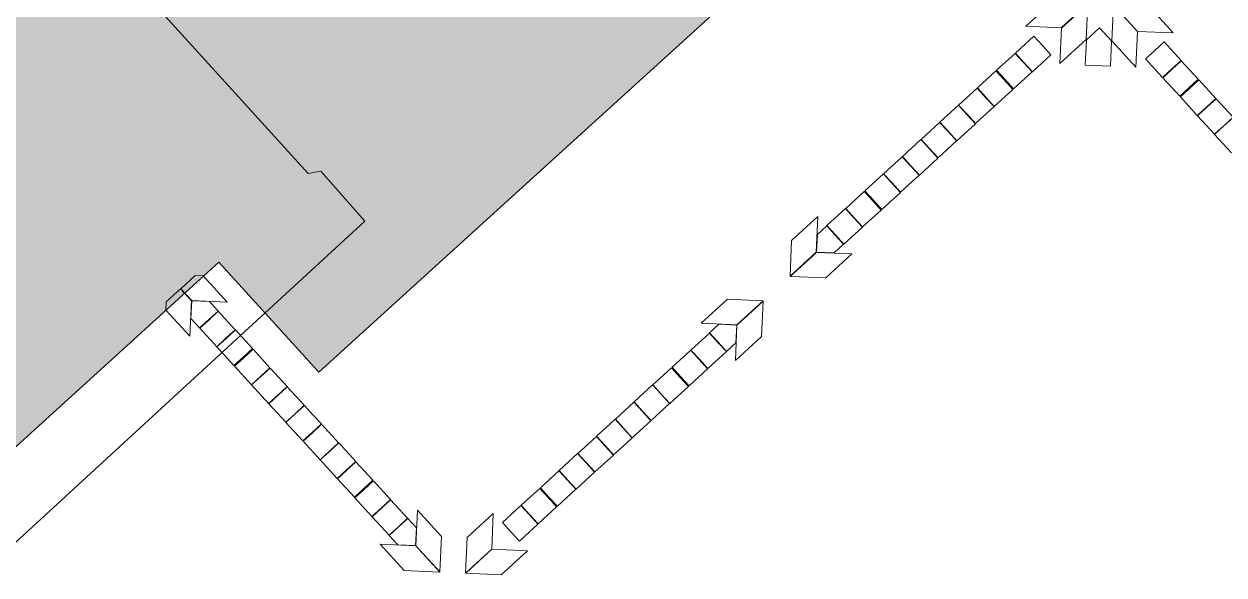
# Model space of a CAD drawing. Header units: inches. Extents: x 733725 to 1472938, y 4017711 to 8040520.
# Drawn here: x 734922.82 to 734941.92, y 4018856.26 to 4018865.03 of the extents above; entities that cross this region are included whole.
import ezdxf

# ---------------------------------------------------------------- set-up
doc = ezdxf.new("R2010")
doc.units = ezdxf.units.IN
doc.header["$MEASUREMENT"] = 0
for name, color, linetype, lineweight in [('H-HARAM3', 123, 'Continuous', 5), ('H-MAFSALL', 31, 'Continuous', 13), ('VAZE-MOJOOD-IN', 252, 'Continuous', 0)]:
    doc.layers.add(name, color=color, linetype=linetype, lineweight=lineweight)

msp = doc.modelspace()

# ---------------------------------------------------------------- hatches: boundary and pattern name
at = {"layer": 'H-HARAM3'}
h = msp.add_hatch(color=256, dxfattribs=at)
h.paths.add_polyline_path([(734968.945, 4018904.57), (734970.969, 4018906.602), (734971.867, 4018905.737), (734973.578, 4018907.283), (734973.489, 4018907.38), (734973.506, 4018907.734), (734972.712, 4018908.607), (734972.812, 4018910.704), (734974.365, 4018912.117), (734976.463, 4018912.017), (734977.257, 4018911.143), (734977.61, 4018911.127), (734977.698, 4018911.029), (734979.304, 4018912.489), (734977.921, 4018914.01), (734980.191, 4018916.143), (735001.122, 4018893.12), (735002.874, 4018894.713), (735010.473, 4018886.354), (735008.722, 4018884.761), (735028.454, 4018863.056), (735048.071, 4018880.89), (735063.581, 4018863.83), (735004.903, 4018810.484), (735014.588, 4018799.831), (735011.331, 4018796.869), (734988.511, 4018776.123), (734978.826, 4018786.776), (734935.481, 4018747.37), (734870.425, 4018818.928), (734879.573, 4018827.244), (734878.38, 4018828.556), (734957.805, 4018900.702), (734963.758, 4018902.485), (734968.84, 4018904.697)])
h.paths.add_polyline_path([(734888.935, 4018827.611), (734888.538, 4018819.278), (734909.051, 4018796.714), (734910.063, 4018797.634), (734916.789, 4018790.236), (734915.777, 4018789.316), (734936.29, 4018766.753), (734944.623, 4018766.356), (734981.613, 4018799.985), (734980.02, 4018801.737), (734989.638, 4018810.48), (734991.23, 4018808.728), (735028.22, 4018842.357), (735028.617, 4018850.69), (735008.103, 4018873.253), (735007.091, 4018872.333), (735000.365, 4018879.731), (735001.377, 4018880.651), (734980.864, 4018903.215), (734972.531, 4018903.612), (734935.541, 4018869.983), (734937.134, 4018868.231), (734927.517, 4018859.488), (734925.924, 4018861.239)], flags=16)
h = msp.add_hatch(color=256, dxfattribs=at)
h.paths.add_polyline_path([(734968.945, 4018904.57), (734970.969, 4018906.602), (734971.867, 4018905.737), (734973.578, 4018907.283), (734973.489, 4018907.38), (734973.506, 4018907.734), (734972.712, 4018908.607), (734972.812, 4018910.704), (734974.365, 4018912.117), (734976.463, 4018912.017), (734977.257, 4018911.143), (734977.61, 4018911.127), (734977.698, 4018911.029), (734979.304, 4018912.489), (734977.921, 4018914.01), (734980.191, 4018916.143), (735001.122, 4018893.12), (735002.874, 4018894.713), (735010.473, 4018886.354), (735008.722, 4018884.761), (735028.454, 4018863.056), (735048.071, 4018880.89), (735063.581, 4018863.83), (735004.903, 4018810.484), (735014.588, 4018799.831), (735011.331, 4018796.869), (734988.511, 4018776.123), (734978.826, 4018786.776), (734935.481, 4018747.37), (734870.425, 4018818.928), (734879.573, 4018827.244), (734878.38, 4018828.556), (734957.805, 4018900.702), (734963.758, 4018902.485), (734968.84, 4018904.697)])
h.paths.add_polyline_path([(734888.935, 4018827.611), (734888.538, 4018819.278), (734909.051, 4018796.714), (734910.063, 4018797.634), (734916.789, 4018790.236), (734915.777, 4018789.316), (734936.29, 4018766.753), (734944.623, 4018766.356), (734981.613, 4018799.985), (734980.02, 4018801.737), (734989.638, 4018810.48), (734991.23, 4018808.728), (735028.22, 4018842.357), (735028.617, 4018850.69), (735008.103, 4018873.253), (735007.091, 4018872.333), (735000.365, 4018879.731), (735001.377, 4018880.651), (734980.864, 4018903.215), (734972.531, 4018903.612), (734935.541, 4018869.983), (734937.134, 4018868.231), (734927.517, 4018859.488), (734925.924, 4018861.239)], flags=16)
at = {"layer": 'H-MAFSALL'}
h = msp.add_hatch(dxfattribs=at)
h.set_pattern_fill('ANGLE', color=256, scale=0.3, angle=45, style=0)
h.set_pattern_definition([(44.999999983, (-0.0012, 0.0002), (-1.4817422595, 1.4817422604), [1.524, -0.5715]), (134.999999983, (-0.0012, 0.0002), (-1.4817422604, -1.4817422595), [1.524, -0.5715])])
edge = h.paths.add_edge_path(flags=16)
edge.add_arc((734483.445, 4019138.19), 8, -50, 310)
edge = h.paths.add_edge_path(flags=16)
edge.add_arc((735041.69, 4018744.78), 5, 130, 310)
edge.add_arc((735041.69, 4018744.78), 5, -50, 130)
edge = h.paths.add_edge_path(flags=16)
edge.add_arc((734929.449, 4018650.032), 10, 307.1029, 310)
edge.add_line((734935.877, 4018642.372), (734935.481, 4018642.057))
edge = h.paths.add_edge_path(flags=16)
edge.add_arc((734448.304, 4018988.959), 5, -50, 310)
edge = h.paths.add_edge_path(flags=16)
edge.add_arc((734929.449, 4018650.032), 10, -50, 310)
edge = h.paths.add_edge_path()
edge.add_line((734470.495, 4018819.804), (734535.003, 4018852.189))
edge.add_line((734535.003, 4018852.189), (734535.003, 4018852.189))
edge.add_line((734535.003, 4018852.189), (734572.914, 4018810.916))
edge.add_arc((734615.714, 4018815.067), 43, 185.5397, 259.5981)
edge.add_line((734607.95, 4018772.774), (734656.259, 4018720.181))
edge.add_line((734656.259, 4018720.181), (734681.017, 4018702.881))
edge.add_line((734681.017, 4018702.881), (734689.467, 4018687.669))
edge.add_line((734689.467, 4018687.669), (734694.857, 4018680.12))
edge.add_line((734694.857, 4018680.12), (734719.321, 4018651.346))
edge.add_line((734719.321, 4018651.346), (734735.321, 4018631.946))
edge.add_line((734735.321, 4018631.946), (734738.811, 4018624.304))
edge.add_line((734738.811, 4018624.304), (734748.26, 4018603.512))
edge.add_line((734748.26, 4018603.512), (734747.516, 4018601.656))
edge.add_arc((734785.506, 4018511.871), 97.491, 107.72929, 112.93457, ccw=False)
edge.add_arc((734656.551, 4018541.881), 117.492, 25.08126, 32.34036, ccw=False)
edge.add_line((734762.964, 4018591.686), (734809.18, 4018581.942))
edge.add_line((734809.18, 4018581.942), (734866.219, 4018571.729))
edge.add_line((734866.219, 4018571.729), (734867.898, 4018578.513))
edge.add_line((734867.898, 4018578.513), (734907.725, 4018615.005))
edge.add_line((734907.725, 4018615.005), (734912.431, 4018609.829))
edge.add_line((734912.431, 4018609.829), (734975.64, 4018667.103))
edge.add_line((734975.64, 4018667.103), (734970.981, 4018672.229))
edge.add_line((734970.981, 4018672.229), (735032.04, 4018727.74))
edge.add_line((735032.04, 4018727.74), (735037.306, 4018722.006))
edge.add_line((735037.306, 4018722.006), (735052.413, 4018735.663))
edge.add_line((735052.413, 4018735.663), (735059.338, 4018741.922))
edge.add_line((735059.338, 4018741.922), (735066.401, 4018748.341))
edge.add_line((735066.401, 4018748.341), (735061.106, 4018754.165))
edge.add_line((735061.106, 4018754.165), (735117.118, 4018805.091))
edge.add_line((735117.118, 4018805.091), (735104.817, 4018818.622))
edge.add_line((735104.817, 4018818.622), (734958.677, 4018685.762))
edge.add_line((734958.677, 4018685.762), (734951.519, 4018693.635))
edge.add_line((734951.519, 4018693.635), (734933.872, 4018677.591))
edge.add_line((734933.872, 4018677.591), (734905.385, 4018651.693))
edge.add_line((734905.385, 4018651.693), (734888.108, 4018635.985))
edge.add_line((734888.108, 4018635.985), (734892.767, 4018630.86))
edge.add_line((734892.767, 4018630.86), (734854.667, 4018596.221))
edge.add_line((734854.667, 4018596.221), (734784.293, 4018608.823))
edge.add_arc((734788.7, 4018633.431), 25, 217.1653, 259.8479, ccw=False)
edge.add_line((734768.777, 4018618.328), (734704.047, 4018703.715))
edge.add_line((734704.047, 4018703.715), (734708.534, 4018710.947))
edge.add_line((734708.534, 4018710.947), (734700.207, 4018716.114))
edge.add_line((734700.207, 4018716.114), (734704.039, 4018722.289))
edge.add_line((734704.039, 4018722.289), (734698.091, 4018725.98))
edge.add_line((734698.091, 4018725.98), (734702.273, 4018732.721))
edge.add_line((734702.273, 4018732.721), (734702.336, 4018732.679))
edge.add_arc((734708.117, 4018741.415), 10.475, 236.5024, 314.0512)
edge.add_line((734715.401, 4018733.886), (734717.159, 4018735.485))
edge.add_line((734717.159, 4018735.485), (734722.231, 4018740.095))
edge.add_line((734722.231, 4018740.095), (734720.065, 4018742.478))
edge.add_line((734720.065, 4018742.478), (734726.132, 4018747.994))
edge.add_line((734726.132, 4018747.994), (734719.41, 4018755.387))
edge.add_line((734719.41, 4018755.387), (734713.218, 4018749.758))
edge.add_line((734713.218, 4018749.758), (734710.291, 4018752.978))
edge.add_line((734710.291, 4018752.978), (734716.483, 4018758.607))
edge.add_line((734716.483, 4018758.607), (734709.759, 4018766.003))
edge.add_line((734709.759, 4018766.003), (734703.567, 4018760.373))
edge.add_line((734703.567, 4018760.373), (734700.64, 4018763.593))
edge.add_line((734700.64, 4018763.593), (734706.832, 4018769.222))
edge.add_line((734706.832, 4018769.222), (734700.111, 4018776.616))
edge.add_line((734700.111, 4018776.616), (734694.4, 4018771.424))
edge.add_line((734694.4, 4018771.424), (734692.234, 4018773.807))
edge.add_line((734692.234, 4018773.807), (734686.631, 4018768.713))
edge.add_line((734686.631, 4018768.713), (734683.931, 4018766.258))
edge.add_arc((734691.488, 4018755.604), 13.062, 125.3471, 234.1486)
edge.add_line((734683.838, 4018745.017), (734679.674, 4018738.306))
edge.add_line((734679.674, 4018738.306), (734673.726, 4018741.996))
edge.add_line((734673.726, 4018741.996), (734673.41, 4018741.491))
edge.add_line((734673.41, 4018741.491), (734673.274, 4018741.576))
edge.add_line((734673.274, 4018741.576), (734669.424, 4018735.372))
edge.add_line((734669.424, 4018735.372), (734662.891, 4018739.425))
edge.add_line((734662.891, 4018739.425), (734661.12, 4018740.524))
edge.add_line((734661.12, 4018740.524), (734662.269, 4018742.424))
edge.add_line((734662.269, 4018742.424), (734639.091, 4018767.919))
edge.add_line((734639.091, 4018767.919), (734644.863, 4018773.166))
edge.add_line((734644.863, 4018773.166), (734641.27, 4018777.117))
edge.add_line((734641.27, 4018777.117), (734635.499, 4018771.87))
edge.add_line((734635.499, 4018771.87), (734624.539, 4018783.924))
edge.add_line((734624.539, 4018783.924), (734623.801, 4018783.25))
edge.add_line((734623.801, 4018783.25), (734611.491, 4018796.79))
edge.add_line((734611.491, 4018796.79), (734615.969, 4018800.904))
edge.add_line((734615.969, 4018800.904), (734613.206, 4018803.943))
edge.add_line((734613.206, 4018803.943), (734611.359, 4018802.264))
edge.add_line((734611.359, 4018802.264), (734611.02, 4018802.637))
edge.add_line((734611.02, 4018802.637), (734608.08, 4018802.777))
edge.add_line((734608.08, 4018802.777), (734607.708, 4018802.438))
edge.add_line((734607.708, 4018802.438), (734600.959, 4018809.861))
edge.add_line((734600.959, 4018809.861), (734601.332, 4018810.2))
edge.add_line((734601.332, 4018810.2), (734601.471, 4018813.14))
edge.add_line((734601.471, 4018813.14), (734601.133, 4018813.512))
edge.add_line((734601.133, 4018813.512), (734602.98, 4018815.191))
edge.add_line((734602.98, 4018815.191), (734600.195, 4018818.254))
edge.add_line((734600.195, 4018818.254), (734595.696, 4018814.164))
edge.add_line((734595.696, 4018814.164), (734583.386, 4018827.704))
edge.add_line((734583.386, 4018827.704), (734584.128, 4018828.375))
edge.add_line((734584.128, 4018828.375), (734573.169, 4018840.43))
edge.add_line((734573.169, 4018840.43), (734578.94, 4018845.677))
edge.add_line((734578.94, 4018845.677), (734575.348, 4018849.628))
edge.add_line((734575.348, 4018849.628), (734569.576, 4018844.381))
edge.add_line((734569.576, 4018844.381), (734546.398, 4018869.875))
edge.add_line((734546.398, 4018869.875), (734544.397, 4018868.912))
edge.add_line((734544.397, 4018868.912), (734540.057, 4018877.668))
edge.add_line((734540.057, 4018877.668), (734546.599, 4018880.911))
edge.add_line((734546.599, 4018880.911), (734546.526, 4018881.057))
edge.add_line((734546.526, 4018881.057), (734547.06, 4018881.322))
edge.add_line((734547.06, 4018881.322), (734543.952, 4018887.593))
edge.add_line((734543.952, 4018887.593), (734551.028, 4018891.101))
edge.add_arc((734562.294, 4018897.711), 13.062, 210.4016, 319.2031)
edge.add_line((734572.182, 4018889.177), (734580.485, 4018896.725))
edge.add_line((734580.485, 4018896.725), (734578.319, 4018899.107))
edge.add_line((734578.319, 4018899.107), (734584.029, 4018904.299))
edge.add_line((734584.029, 4018904.299), (734577.183, 4018911.579))
edge.add_line((734577.183, 4018911.579), (734571.116, 4018906.063))
edge.add_line((734571.116, 4018906.063), (734568.189, 4018909.283))
edge.add_line((734568.189, 4018909.283), (734574.256, 4018914.799))
edge.add_line((734574.256, 4018914.799), (734567.532, 4018922.195))
edge.add_line((734567.532, 4018922.195), (734561.465, 4018916.679))
edge.add_line((734561.465, 4018916.679), (734558.538, 4018919.898))
edge.add_line((734558.538, 4018919.898), (734564.605, 4018925.414))
edge.add_line((734564.605, 4018925.414), (734558.008, 4018932.921))
edge.add_line((734558.008, 4018932.921), (734551.941, 4018927.405))
edge.add_line((734551.941, 4018927.405), (734549.774, 4018929.787))
edge.add_line((734549.774, 4018929.787), (734542.945, 4018923.578))
edge.add_arc((734549.637, 4018915.633), 10.388, 130.1084, 208.8482)
edge.add_line((734540.538, 4018910.621), (734533.43, 4018907.097))
edge.add_line((734533.43, 4018907.097), (734530.321, 4018913.369))
edge.add_line((734530.321, 4018913.369), (734523.81, 4018910.141))
edge.add_line((734523.81, 4018910.141), (734519.422, 4018918.991))
edge.add_line((734519.422, 4018918.991), (734518.414, 4018918.49))
edge.add_line((734518.414, 4018918.49), (734483.652, 4018963.612))
edge.add_line((734483.652, 4018963.612), (734466.216, 4018986.25))
edge.add_arc((734446.342, 4018986.524), 19.876, -0.7881, 95.2465)
edge.add_line((734444.525, 4019006.316), (734441.745, 4019010.015))
edge.add_arc((734457.733, 4019022.03), 20, 159.6381, 216.9245, ccw=False)
edge.add_line((734438.983, 4019028.989), (734449.624, 4019057.661))
edge.add_arc((734468.375, 4019050.702), 20, 132.2751, 159.6381, ccw=False)
edge.add_line((734454.921, 4019065.5), (734492.174, 4019099.369))
edge.add_line((734492.174, 4019099.369), (734492.352, 4019103.094))
edge.add_line((734492.352, 4019103.094), (734518.495, 4019128.91))
edge.add_line((734518.495, 4019128.91), (734515.932, 4019129.032))
edge.add_line((734515.932, 4019129.032), (734509.618, 4019135.985))
edge.add_line((734509.618, 4019135.985), (734510.13, 4019146.749))
edge.add_line((734510.13, 4019146.749), (734519.735, 4019155.04))
edge.add_line((734519.735, 4019155.04), (734521.152, 4019171.133))
edge.add_line((734521.152, 4019171.133), (734507.472, 4019199.486))
edge.add_line((734507.472, 4019199.486), (734476.686, 4019171.099))
edge.add_line((734476.686, 4019171.099), (734472.574, 4019167.308))
edge.add_line((734472.574, 4019167.308), (734466.913, 4019162.087))
edge.add_line((734466.913, 4019162.087), (734466.392, 4019149.251))
edge.add_line((734466.392, 4019149.251), (734473.058, 4019142.023))
edge.add_line((734473.058, 4019142.023), (734470.728, 4019136.003))
edge.add_line((734470.728, 4019136.003), (734468.209, 4019122.907))
edge.add_line((734468.209, 4019122.907), (734466.607, 4019104.847))
edge.add_line((734466.607, 4019104.847), (734464.67, 4019103.328))
edge.add_line((734464.67, 4019103.328), (734460.43, 4019099.47))
edge.add_line((734460.43, 4019099.47), (734439.912, 4019080.557))
edge.add_arc((734466.972, 4019051.099), 40, 132.5703, 159.9333)
edge.add_line((734429.4, 4019064.824), (734425.787, 4019054.932))
edge.add_arc((734492.611, 4019019.499), 75.638, 152.06563, 155.27115)
edge.add_line((734423.91, 4019051.14), (734418.436, 4019034.299))
edge.add_line((734418.436, 4019034.299), (734418.393, 4019032.833))
edge.add_arc((734464.107, 4019027.499), 46.024, 173.3446, 190.8662)
edge.add_arc((734458.101, 4019026.815), 40, 191.5252, 222.5703)
edge.add_line((734428.643, 4018999.755), (734431.55, 4018996.591))
edge.add_arc((734450.637, 4018990.594), 20.007, 162.5586, 282.582)
edge.add_line((734454.995, 4018971.068), (734472.935, 4018951.538))
edge.add_line((734472.935, 4018951.538), (734489.366, 4018933.651))
edge.add_line((734489.366, 4018933.651), (734498.083, 4018916.295))
edge.add_line((734498.083, 4018916.295), (734467.009, 4018900.695))
edge.add_line((734467.009, 4018900.695), (734457.734, 4018896.038))
edge.add_line((734457.734, 4018896.038), (734446.846, 4018890.572))
edge.add_line((734446.846, 4018890.572), (734436.474, 4018885.365))
edge.add_line((734436.474, 4018885.365), (734448.8, 4018875.981))
edge.add_line((734448.8, 4018875.981), (734461.775, 4018837.145))
edge.add_line((734461.775, 4018837.145), (734470.495, 4018819.804))

# ---------------------------------------------------------------- linework, layer by layer
at = {"layer": 'H-HARAM3'}
for p, q in [((734938.769, 4018864.993), (734939.186, 4018865.374)), ((734938.769, 4018864.993), (734939.186, 4018865.374)), ((734939.752, 4018865.349), (734939.334, 4018864.967)), ((734939.752, 4018865.349), (734939.334, 4018864.967)), ((734939.755, 4018865.346), (734939.337, 4018864.964)), ((734939.755, 4018865.346), (734939.337, 4018864.964)), ((734939.729, 4018864.781), (734939.755, 4018865.346)), ((734939.729, 4018864.781), (734939.755, 4018865.346)), ((734940.138, 4018864.763), (734940.163, 4018865.328)), ((734940.138, 4018864.763), (734940.163, 4018865.328)), ((734940.163, 4018865.328), (734940.545, 4018864.91)), ((734940.163, 4018865.328), (734940.545, 4018864.91)), ((734940.166, 4018865.331), (734940.548, 4018864.913)), ((734940.166, 4018865.331), (734940.548, 4018864.913)), ((734941.113, 4018864.888), (734940.731, 4018865.306)), ((734941.113, 4018864.888), (734940.731, 4018865.306)), ((734939.334, 4018864.967), (734938.769, 4018864.993)), ((734939.334, 4018864.967), (734938.769, 4018864.993)), ((734939.337, 4018864.964), (734939.312, 4018864.399)), ((734939.337, 4018864.964), (734939.312, 4018864.399)), ((734939.734, 4018864.779), (734939.942, 4018864.97)), ((734939.734, 4018864.779), (734939.942, 4018864.97)), ((734939.942, 4018864.97), (734940.133, 4018864.761)), ((734939.942, 4018864.97), (734940.133, 4018864.761)), ((734938.898, 4018864.836), (734938.603, 4018864.566)), ((734938.898, 4018864.836), (734938.603, 4018864.566)), ((734939.033, 4018864.689), (734938.898, 4018864.836)), ((734939.033, 4018864.689), (734938.898, 4018864.836)), ((734939.312, 4018864.399), (734939.729, 4018864.781)), ((734939.312, 4018864.399), (734939.729, 4018864.781)), ((734939.716, 4018864.376), (734939.734, 4018864.779)), ((734939.716, 4018864.376), (734939.734, 4018864.779)), ((734940.133, 4018864.761), (734940.115, 4018864.358)), ((734940.133, 4018864.761), (734940.115, 4018864.358)), ((734940.52, 4018864.345), (734940.138, 4018864.763)), ((734940.52, 4018864.345), (734940.138, 4018864.763)), ((734940.545, 4018864.91), (734940.52, 4018864.345)), ((734940.545, 4018864.91), (734940.52, 4018864.345)), ((734940.548, 4018864.913), (734941.113, 4018864.888)), ((734940.548, 4018864.913), (734941.113, 4018864.888)), ((734940.971, 4018864.744), (734940.823, 4018864.609)), ((734940.971, 4018864.744), (734940.823, 4018864.609)), ((734941.241, 4018864.449), (734940.971, 4018864.744)), ((734941.241, 4018864.449), (734940.971, 4018864.744)), ((734938.599, 4018864.563), (734938.304, 4018864.293)), ((734938.599, 4018864.563), (734938.304, 4018864.293)), ((734938.734, 4018864.416), (734938.599, 4018864.563)), ((734938.734, 4018864.416), (734938.599, 4018864.563)), ((734938.603, 4018864.566), (734938.738, 4018864.419)), ((734938.603, 4018864.566), (734938.738, 4018864.419)), ((734939.168, 4018864.541), (734939.033, 4018864.689)), ((734939.168, 4018864.541), (734939.033, 4018864.689)), ((734940.823, 4018864.609), (734940.676, 4018864.474)), ((734940.823, 4018864.609), (734940.676, 4018864.474)), ((734938.869, 4018864.268), (734938.734, 4018864.416)), ((734938.869, 4018864.268), (734938.734, 4018864.416)), ((734938.738, 4018864.419), (734938.873, 4018864.271)), ((734938.738, 4018864.419), (734938.873, 4018864.271)), ((734938.873, 4018864.271), (734939.168, 4018864.541)), ((734938.873, 4018864.271), (734939.168, 4018864.541)), ((734940.115, 4018864.358), (734939.716, 4018864.376)), ((734940.115, 4018864.358), (734939.716, 4018864.376)), ((734940.676, 4018864.474), (734940.946, 4018864.179)), ((734940.676, 4018864.474), (734940.946, 4018864.179)), ((734941.093, 4018864.314), (734941.241, 4018864.449)), ((734941.093, 4018864.314), (734941.241, 4018864.449)), ((734941.244, 4018864.446), (734941.096, 4018864.311)), ((734941.244, 4018864.446), (734941.096, 4018864.311)), ((734941.514, 4018864.151), (734941.244, 4018864.446)), ((734941.514, 4018864.151), (734941.244, 4018864.446)), ((734938.293, 4018864.283), (734937.998, 4018864.013)), ((734938.293, 4018864.283), (734937.998, 4018864.013)), ((734938.428, 4018864.136), (734938.293, 4018864.283)), ((734938.428, 4018864.136), (734938.293, 4018864.283)), ((734938.304, 4018864.293), (734938.439, 4018864.146)), ((734938.304, 4018864.293), (734938.439, 4018864.146)), ((734938.574, 4018863.998), (734938.869, 4018864.268)), ((734938.574, 4018863.998), (734938.869, 4018864.268)), ((734940.946, 4018864.179), (734941.093, 4018864.314)), ((734940.946, 4018864.179), (734941.093, 4018864.314)), ((734941.096, 4018864.311), (734940.949, 4018864.176)), ((734941.096, 4018864.311), (734940.949, 4018864.176)), ((734940.949, 4018864.176), (734941.219, 4018863.881)), ((734940.949, 4018864.176), (734941.219, 4018863.881)), ((734937.995, 4018864.01), (734937.7, 4018863.74)), ((734937.995, 4018864.01), (734937.7, 4018863.74)), ((734938.13, 4018863.863), (734937.995, 4018864.01)), ((734938.13, 4018863.863), (734937.995, 4018864.01)), ((734937.998, 4018864.013), (734938.133, 4018863.866)), ((734937.998, 4018864.013), (734938.133, 4018863.866)), ((734938.268, 4018863.718), (734938.563, 4018863.988)), ((734938.268, 4018863.718), (734938.563, 4018863.988)), ((734938.563, 4018863.988), (734938.428, 4018864.136)), ((734938.563, 4018863.988), (734938.428, 4018864.136)), ((734938.439, 4018864.146), (734938.574, 4018863.998)), ((734938.439, 4018864.146), (734938.574, 4018863.998)), ((734941.219, 4018863.881), (734941.366, 4018864.016)), ((734941.219, 4018863.881), (734941.366, 4018864.016)), ((734941.376, 4018864.004), (734941.229, 4018863.869)), ((734941.376, 4018864.004), (734941.229, 4018863.869)), ((734941.366, 4018864.016), (734941.514, 4018864.151)), ((734941.366, 4018864.016), (734941.514, 4018864.151)), ((734941.524, 4018864.139), (734941.376, 4018864.004)), ((734941.524, 4018864.139), (734941.376, 4018864.004)), ((734941.794, 4018863.844), (734941.524, 4018864.139)), ((734941.794, 4018863.844), (734941.524, 4018864.139)), ((734938.265, 4018863.715), (734938.13, 4018863.863)), ((734938.265, 4018863.715), (734938.13, 4018863.863)), ((734938.133, 4018863.866), (734938.268, 4018863.718)), ((734938.133, 4018863.866), (734938.268, 4018863.718)), ((734941.229, 4018863.869), (734941.499, 4018863.574)), ((734941.229, 4018863.869), (734941.499, 4018863.574)), ((734941.646, 4018863.709), (734941.794, 4018863.844)), ((734941.646, 4018863.709), (734941.794, 4018863.844)), ((734941.797, 4018863.841), (734941.649, 4018863.706)), ((734941.797, 4018863.841), (734941.649, 4018863.706)), ((734942.067, 4018863.546), (734941.797, 4018863.841)), ((734942.067, 4018863.546), (734941.797, 4018863.841)), ((734937.696, 4018863.737), (734937.401, 4018863.467)), ((734937.696, 4018863.737), (734937.401, 4018863.467)), ((734937.831, 4018863.59), (734937.696, 4018863.737)), ((734937.831, 4018863.59), (734937.696, 4018863.737)), ((734937.7, 4018863.74), (734937.835, 4018863.593)), ((734937.7, 4018863.74), (734937.835, 4018863.593)), ((734937.835, 4018863.593), (734937.97, 4018863.445)), ((734937.835, 4018863.593), (734937.97, 4018863.445)), ((734937.97, 4018863.445), (734938.265, 4018863.715)), ((734937.97, 4018863.445), (734938.265, 4018863.715)), ((734941.499, 4018863.574), (734941.646, 4018863.709)), ((734941.499, 4018863.574), (734941.646, 4018863.709)), ((734941.649, 4018863.706), (734941.502, 4018863.571)), ((734941.649, 4018863.706), (734941.502, 4018863.571)), ((734937.398, 4018863.464), (734937.251, 4018863.329)), ((734937.398, 4018863.464), (734937.251, 4018863.329)), ((734937.533, 4018863.317), (734937.398, 4018863.464)), ((734937.533, 4018863.317), (734937.398, 4018863.464)), ((734937.401, 4018863.467), (734937.536, 4018863.32)), ((734937.401, 4018863.467), (734937.536, 4018863.32)), ((734937.671, 4018863.172), (734937.966, 4018863.442)), ((734937.671, 4018863.172), (734937.966, 4018863.442)), ((734937.966, 4018863.442), (734937.831, 4018863.59)), ((734937.966, 4018863.442), (734937.831, 4018863.59)), ((734941.502, 4018863.571), (734941.772, 4018863.276)), ((734941.502, 4018863.571), (734941.772, 4018863.276)), ((734941.772, 4018863.276), (734941.919, 4018863.411)), ((734941.772, 4018863.276), (734941.919, 4018863.411)), ((734941.922, 4018863.408), (734941.775, 4018863.273)), ((734941.922, 4018863.408), (734941.775, 4018863.273)), ((734941.919, 4018863.411), (734942.067, 4018863.546)), ((734941.919, 4018863.411), (734942.067, 4018863.546)), ((734942.07, 4018863.543), (734941.922, 4018863.408)), ((734942.07, 4018863.543), (734941.922, 4018863.408)), ((734937.251, 4018863.329), (734937.103, 4018863.194)), ((734937.251, 4018863.329), (734937.103, 4018863.194)), ((734937.668, 4018863.169), (734937.533, 4018863.317)), ((734937.668, 4018863.169), (734937.533, 4018863.317)), ((734937.536, 4018863.32), (734937.671, 4018863.172)), ((734937.536, 4018863.32), (734937.671, 4018863.172)), ((734941.775, 4018863.273), (734942.045, 4018862.978)), ((734941.775, 4018863.273), (734942.045, 4018862.978)), ((734937.1, 4018863.191), (734936.805, 4018862.921)), ((734937.1, 4018863.191), (734936.805, 4018862.921)), ((734937.235, 4018863.044), (734937.1, 4018863.191)), ((734937.235, 4018863.044), (734937.1, 4018863.191)), ((734937.103, 4018863.194), (734937.238, 4018863.047)), ((734937.103, 4018863.194), (734937.238, 4018863.047)), ((734937.37, 4018862.896), (734937.235, 4018863.044)), ((734937.37, 4018862.896), (734937.235, 4018863.044)), ((734937.238, 4018863.047), (734937.373, 4018862.899)), ((734937.238, 4018863.047), (734937.373, 4018862.899)), ((734937.373, 4018862.899), (734937.52, 4018863.034)), ((734937.373, 4018862.899), (734937.52, 4018863.034)), ((734937.52, 4018863.034), (734937.668, 4018863.169)), ((734937.52, 4018863.034), (734937.668, 4018863.169)), ((734936.801, 4018862.918), (734936.506, 4018862.648)), ((734936.801, 4018862.918), (734936.506, 4018862.648)), ((734936.936, 4018862.771), (734936.801, 4018862.918)), ((734936.936, 4018862.771), (734936.801, 4018862.918)), ((734936.805, 4018862.921), (734936.94, 4018862.774)), ((734936.805, 4018862.921), (734936.94, 4018862.774)), ((734937.075, 4018862.626), (734937.37, 4018862.896)), ((734937.075, 4018862.626), (734937.37, 4018862.896)), ((734936.503, 4018862.646), (734936.208, 4018862.376)), ((734936.503, 4018862.646), (734936.208, 4018862.376)), ((734936.638, 4018862.498), (734936.503, 4018862.646)), ((734936.638, 4018862.498), (734936.503, 4018862.646)), ((734936.506, 4018862.648), (734936.641, 4018862.501)), ((734936.506, 4018862.648), (734936.641, 4018862.501)), ((734937.071, 4018862.623), (734936.936, 4018862.771)), ((734937.071, 4018862.623), (734936.936, 4018862.771)), ((734936.94, 4018862.774), (734937.075, 4018862.626)), ((734936.94, 4018862.774), (734937.075, 4018862.626)), ((734936.773, 4018862.35), (734936.638, 4018862.498)), ((734936.773, 4018862.35), (734936.638, 4018862.498)), ((734936.641, 4018862.501), (734936.776, 4018862.353)), ((734936.641, 4018862.501), (734936.776, 4018862.353)), ((734936.776, 4018862.353), (734937.071, 4018862.623)), ((734936.776, 4018862.353), (734937.071, 4018862.623)), ((734936.197, 4018862.365), (734935.902, 4018862.095)), ((734936.197, 4018862.365), (734935.902, 4018862.095)), ((734936.332, 4018862.218), (734936.197, 4018862.365)), ((734936.332, 4018862.218), (734936.197, 4018862.365)), ((734936.208, 4018862.376), (734936.343, 4018862.228)), ((734936.208, 4018862.376), (734936.343, 4018862.228)), ((734936.478, 4018862.08), (734936.773, 4018862.35)), ((734936.478, 4018862.08), (734936.773, 4018862.35)), ((734935.898, 4018862.092), (734935.603, 4018861.822)), ((734935.898, 4018862.092), (734935.603, 4018861.822)), ((734936.033, 4018861.945), (734935.898, 4018862.092)), ((734936.033, 4018861.945), (734935.898, 4018862.092)), ((734935.902, 4018862.095), (734936.037, 4018861.948)), ((734935.902, 4018862.095), (734936.037, 4018861.948)), ((734936.172, 4018861.8), (734936.467, 4018862.07)), ((734936.172, 4018861.8), (734936.467, 4018862.07)), ((734936.467, 4018862.07), (734936.332, 4018862.218)), ((734936.467, 4018862.07), (734936.332, 4018862.218)), ((734936.343, 4018862.228), (734936.478, 4018862.08)), ((734936.343, 4018862.228), (734936.478, 4018862.08)), ((734935.459, 4018861.965), (734935.042, 4018861.583)), ((734935.459, 4018861.965), (734935.042, 4018861.583)), ((734935.434, 4018861.399), (734935.459, 4018861.965)), ((734935.434, 4018861.399), (734935.459, 4018861.965)), ((734936.168, 4018861.797), (734936.033, 4018861.945)), ((734936.168, 4018861.797), (734936.033, 4018861.945)), ((734936.037, 4018861.948), (734936.172, 4018861.8)), ((734936.037, 4018861.948), (734936.172, 4018861.8)), ((734935.451, 4018861.683), (734935.438, 4018861.4)), ((734935.451, 4018861.683), (734935.438, 4018861.4)), ((734935.6, 4018861.819), (734935.451, 4018861.683)), ((734935.6, 4018861.819), (734935.451, 4018861.683)), ((734935.735, 4018861.672), (734935.6, 4018861.819)), ((734935.735, 4018861.672), (734935.6, 4018861.819)), ((734935.603, 4018861.822), (734935.738, 4018861.675)), ((734935.603, 4018861.822), (734935.738, 4018861.675)), ((734935.873, 4018861.527), (734936.168, 4018861.797)), ((734935.873, 4018861.527), (734936.168, 4018861.797)), ((734935.042, 4018861.583), (734935.016, 4018861.018)), ((734935.042, 4018861.583), (734935.016, 4018861.018)), ((734935.721, 4018861.388), (734935.87, 4018861.524)), ((734935.721, 4018861.388), (734935.87, 4018861.524)), ((734935.87, 4018861.524), (734935.735, 4018861.672)), ((734935.87, 4018861.524), (734935.735, 4018861.672)), ((734935.738, 4018861.675), (734935.873, 4018861.527)), ((734935.738, 4018861.675), (734935.873, 4018861.527)), ((734935.016, 4018861.018), (734935.434, 4018861.399)), ((734935.016, 4018861.018), (734935.434, 4018861.399)), ((734935.019, 4018861.014), (734935.437, 4018861.396)), ((734935.019, 4018861.014), (734935.437, 4018861.396)), ((734935.437, 4018861.396), (734936.002, 4018861.371)), ((734935.437, 4018861.396), (734936.002, 4018861.371)), ((734935.438, 4018861.4), (734935.721, 4018861.388)), ((734935.438, 4018861.4), (734935.721, 4018861.388)), ((734936.002, 4018861.371), (734935.585, 4018860.989)), ((734936.002, 4018861.371), (734935.585, 4018860.989)), ((734925.32, 4018860.818), (734925.548, 4018861.027)), ((734925.32, 4018860.818), (734925.548, 4018861.027)), ((734925.548, 4018861.027), (734925.677, 4018861.021)), ((734925.548, 4018861.027), (734925.677, 4018861.021)), ((734925.677, 4018861.021), (734926.058, 4018860.604)), ((734925.677, 4018861.021), (734926.058, 4018860.604)), ((734935.585, 4018860.989), (734935.019, 4018861.014)), ((734935.585, 4018860.989), (734935.019, 4018861.014)), ((734925.089, 4018860.607), (734925.317, 4018860.815)), ((734925.089, 4018860.607), (734925.317, 4018860.815)), ((734925.317, 4018860.815), (734925.49, 4018860.626)), ((734925.317, 4018860.815), (734925.49, 4018860.626)), ((734925.493, 4018860.629), (734925.32, 4018860.818)), ((734925.493, 4018860.629), (734925.32, 4018860.818)), ((734925.083, 4018860.478), (734925.089, 4018860.607)), ((734925.083, 4018860.478), (734925.089, 4018860.607)), ((734925.49, 4018860.626), (734925.465, 4018860.061)), ((734925.49, 4018860.626), (734925.465, 4018860.061)), ((734925.482, 4018860.342), (734925.494, 4018860.624)), ((734925.482, 4018860.342), (734925.494, 4018860.624)), ((734926.058, 4018860.604), (734925.493, 4018860.629)), ((734926.058, 4018860.604), (734925.493, 4018860.629)), ((734925.494, 4018860.624), (734925.777, 4018860.612)), ((734925.494, 4018860.624), (734925.777, 4018860.612)), ((734925.777, 4018860.612), (734925.913, 4018860.463)), ((734925.777, 4018860.612), (734925.913, 4018860.463)), ((734933.604, 4018860.268), (734934.022, 4018860.65)), ((734933.604, 4018860.268), (734934.022, 4018860.65)), ((734934.022, 4018860.65), (734934.587, 4018860.624)), ((734934.022, 4018860.65), (734934.587, 4018860.624)), ((734934.587, 4018860.624), (734934.169, 4018860.243)), ((734934.587, 4018860.624), (734934.169, 4018860.243)), ((734934.59, 4018860.621), (734934.172, 4018860.239)), ((734934.59, 4018860.621), (734934.172, 4018860.239)), ((734934.564, 4018860.056), (734934.59, 4018860.621)), ((734934.564, 4018860.056), (734934.59, 4018860.621)), ((734925.465, 4018860.061), (734925.083, 4018860.478)), ((734925.465, 4018860.061), (734925.083, 4018860.478)), ((734925.913, 4018860.463), (734925.766, 4018860.328)), ((734925.913, 4018860.463), (734925.766, 4018860.328)), ((734925.769, 4018860.324), (734925.916, 4018860.459)), ((734925.769, 4018860.324), (734925.916, 4018860.459)), ((734925.916, 4018860.459), (734926.186, 4018860.164)), ((734925.916, 4018860.459), (734926.186, 4018860.164)), ((734925.618, 4018860.193), (734925.482, 4018860.342)), ((734925.618, 4018860.193), (734925.482, 4018860.342)), ((734925.766, 4018860.328), (734925.618, 4018860.193)), ((734925.766, 4018860.328), (734925.618, 4018860.193)), ((734925.621, 4018860.189), (734925.769, 4018860.324)), ((734925.621, 4018860.189), (734925.769, 4018860.324)), ((734925.891, 4018859.894), (734925.621, 4018860.189)), ((734925.891, 4018859.894), (734925.621, 4018860.189)), ((734926.186, 4018860.164), (734926.039, 4018860.029)), ((734926.186, 4018860.164), (734926.039, 4018860.029)), ((734926.042, 4018860.026), (734926.189, 4018860.161)), ((734926.042, 4018860.026), (734926.189, 4018860.161)), ((734926.189, 4018860.161), (734926.459, 4018859.866)), ((734926.189, 4018860.161), (734926.459, 4018859.866)), ((734934.169, 4018860.243), (734933.604, 4018860.268)), ((734934.169, 4018860.243), (734933.604, 4018860.268)), ((734933.736, 4018860.115), (734933.885, 4018860.251)), ((734933.736, 4018860.115), (734933.885, 4018860.251)), ((734933.885, 4018860.251), (734934.168, 4018860.238)), ((734933.885, 4018860.251), (734934.168, 4018860.238)), ((734934.172, 4018860.239), (734934.147, 4018859.674)), ((734934.172, 4018860.239), (734934.147, 4018859.674)), ((734934.168, 4018860.238), (734934.155, 4018859.956)), ((734934.168, 4018860.238), (734934.155, 4018859.956)), ((734926.039, 4018860.029), (734925.891, 4018859.894)), ((734926.039, 4018860.029), (734925.891, 4018859.894)), ((734925.894, 4018859.891), (734926.042, 4018860.026)), ((734925.894, 4018859.891), (734926.042, 4018860.026)), ((734933.438, 4018859.842), (734933.733, 4018860.112)), ((734933.438, 4018859.842), (734933.733, 4018860.112)), ((734933.733, 4018860.112), (734933.868, 4018859.964)), ((734933.733, 4018860.112), (734933.868, 4018859.964)), ((734933.871, 4018859.967), (734933.736, 4018860.115)), ((734933.871, 4018859.967), (734933.736, 4018860.115)), ((734933.868, 4018859.964), (734934.003, 4018859.816)), ((734933.868, 4018859.964), (734934.003, 4018859.816)), ((734934.006, 4018859.819), (734933.871, 4018859.967)), ((734934.006, 4018859.819), (734933.871, 4018859.967)), ((734934.147, 4018859.674), (734934.564, 4018860.056)), ((734934.147, 4018859.674), (734934.564, 4018860.056)), ((734926.164, 4018859.596), (734925.894, 4018859.891)), ((734926.164, 4018859.596), (734925.894, 4018859.891)), ((734926.459, 4018859.866), (734926.312, 4018859.731)), ((734926.459, 4018859.866), (734926.312, 4018859.731)), ((734926.322, 4018859.72), (734926.469, 4018859.855)), ((734926.322, 4018859.72), (734926.469, 4018859.855)), ((734926.469, 4018859.855), (734926.739, 4018859.56)), ((734926.469, 4018859.855), (734926.739, 4018859.56)), ((734933.139, 4018859.569), (734933.435, 4018859.839)), ((734933.139, 4018859.569), (734933.435, 4018859.839)), ((734933.435, 4018859.839), (734933.57, 4018859.691)), ((734933.435, 4018859.839), (734933.57, 4018859.691)), ((734933.573, 4018859.694), (734933.438, 4018859.842)), ((734933.573, 4018859.694), (734933.438, 4018859.842)), ((734934.003, 4018859.816), (734933.708, 4018859.546)), ((734934.003, 4018859.816), (734933.708, 4018859.546)), ((734934.155, 4018859.956), (734934.006, 4018859.819)), ((734934.155, 4018859.956), (734934.006, 4018859.819)), ((734926.312, 4018859.731), (734926.164, 4018859.596)), ((734926.312, 4018859.731), (734926.164, 4018859.596)), ((734926.174, 4018859.585), (734926.322, 4018859.72)), ((734926.174, 4018859.585), (734926.322, 4018859.72)), ((734926.444, 4018859.29), (734926.174, 4018859.585)), ((734926.444, 4018859.29), (734926.174, 4018859.585)), ((734933.57, 4018859.691), (734933.705, 4018859.543)), ((734933.57, 4018859.691), (734933.705, 4018859.543)), ((734933.708, 4018859.546), (734933.573, 4018859.694)), ((734933.708, 4018859.546), (734933.573, 4018859.694)), ((734926.592, 4018859.425), (734926.444, 4018859.29)), ((734926.592, 4018859.425), (734926.444, 4018859.29)), ((734926.447, 4018859.286), (734926.595, 4018859.421)), ((734926.447, 4018859.286), (734926.595, 4018859.421)), ((734926.739, 4018859.56), (734926.592, 4018859.425)), ((734926.739, 4018859.56), (734926.592, 4018859.425)), ((734926.595, 4018859.421), (734926.742, 4018859.556)), ((734926.595, 4018859.421), (734926.742, 4018859.556)), ((734926.742, 4018859.556), (734927.012, 4018859.261)), ((734926.742, 4018859.556), (734927.012, 4018859.261)), ((734932.833, 4018859.288), (734933.128, 4018859.558)), ((734932.833, 4018859.288), (734933.128, 4018859.558)), ((734933.128, 4018859.558), (734933.263, 4018859.411)), ((734933.128, 4018859.558), (734933.263, 4018859.411)), ((734933.274, 4018859.421), (734933.139, 4018859.569)), ((734933.274, 4018859.421), (734933.139, 4018859.569)), ((734933.263, 4018859.411), (734933.398, 4018859.263)), ((734933.263, 4018859.411), (734933.398, 4018859.263)), ((734933.409, 4018859.273), (734933.274, 4018859.421)), ((734933.409, 4018859.273), (734933.274, 4018859.421)), ((734933.705, 4018859.543), (734933.409, 4018859.273)), ((734933.705, 4018859.543), (734933.409, 4018859.273)), ((734926.717, 4018858.991), (734926.447, 4018859.286)), ((734926.717, 4018858.991), (734926.447, 4018859.286)), ((734927.012, 4018859.261), (734926.865, 4018859.126)), ((734927.012, 4018859.261), (734926.865, 4018859.126)), ((734926.868, 4018859.123), (734927.015, 4018859.258)), ((734926.868, 4018859.123), (734927.015, 4018859.258)), ((734927.015, 4018859.258), (734927.285, 4018858.963)), ((734927.015, 4018859.258), (734927.285, 4018858.963)), ((734932.535, 4018859.016), (734932.83, 4018859.286)), ((734932.535, 4018859.016), (734932.83, 4018859.286)), ((734932.83, 4018859.286), (734932.965, 4018859.138)), ((734932.83, 4018859.286), (734932.965, 4018859.138)), ((734932.968, 4018859.141), (734932.833, 4018859.288)), ((734932.968, 4018859.141), (734932.833, 4018859.288)), ((734933.398, 4018859.263), (734933.103, 4018858.993)), ((734933.398, 4018859.263), (734933.103, 4018858.993)), ((734926.865, 4018859.126), (734926.717, 4018858.991)), ((734926.865, 4018859.126), (734926.717, 4018858.991)), ((734926.72, 4018858.988), (734926.868, 4018859.123)), ((734926.72, 4018858.988), (734926.868, 4018859.123)), ((734932.236, 4018858.743), (734932.532, 4018859.013)), ((734932.236, 4018858.743), (734932.532, 4018859.013)), ((734932.532, 4018859.013), (734932.667, 4018858.865)), ((734932.532, 4018859.013), (734932.667, 4018858.865)), ((734932.67, 4018858.868), (734932.535, 4018859.016)), ((734932.67, 4018858.868), (734932.535, 4018859.016)), ((734932.965, 4018859.138), (734933.1, 4018858.99)), ((734932.965, 4018859.138), (734933.1, 4018858.99)), ((734933.103, 4018858.993), (734932.968, 4018859.141)), ((734933.103, 4018858.993), (734932.968, 4018859.141)), ((734926.99, 4018858.693), (734926.72, 4018858.988)), ((734926.99, 4018858.693), (734926.72, 4018858.988)), ((734927.138, 4018858.828), (734926.99, 4018858.693)), ((734927.138, 4018858.828), (734926.99, 4018858.693)), ((734926.993, 4018858.69), (734927.141, 4018858.825)), ((734926.993, 4018858.69), (734927.141, 4018858.825)), ((734927.285, 4018858.963), (734927.138, 4018858.828)), ((734927.285, 4018858.963), (734927.138, 4018858.828)), ((734927.141, 4018858.825), (734927.288, 4018858.96)), ((734927.141, 4018858.825), (734927.288, 4018858.96)), ((734927.288, 4018858.96), (734927.423, 4018858.812)), ((734927.288, 4018858.96), (734927.423, 4018858.812)), ((734932.667, 4018858.865), (734932.802, 4018858.717)), ((734932.667, 4018858.865), (734932.802, 4018858.717)), ((734932.805, 4018858.72), (734932.67, 4018858.868)), ((734932.805, 4018858.72), (734932.67, 4018858.868)), ((734933.1, 4018858.99), (734932.805, 4018858.72)), ((734933.1, 4018858.99), (734932.805, 4018858.72)), ((734927.128, 4018858.542), (734926.993, 4018858.69)), ((734927.128, 4018858.542), (734926.993, 4018858.69)), ((734927.558, 4018858.665), (734927.411, 4018858.53)), ((734927.558, 4018858.665), (734927.411, 4018858.53)), ((734927.414, 4018858.526), (734927.561, 4018858.661)), ((734927.414, 4018858.526), (734927.561, 4018858.661)), ((734927.423, 4018858.812), (734927.558, 4018858.665)), ((734927.423, 4018858.812), (734927.558, 4018858.665)), ((734927.561, 4018858.661), (734927.831, 4018858.366)), ((734927.561, 4018858.661), (734927.831, 4018858.366)), ((734932.086, 4018858.605), (734932.233, 4018858.74)), ((734932.086, 4018858.605), (734932.233, 4018858.74)), ((734932.233, 4018858.74), (734932.368, 4018858.592)), ((734932.233, 4018858.74), (734932.368, 4018858.592)), ((734932.371, 4018858.595), (734932.236, 4018858.743)), ((734932.371, 4018858.595), (734932.236, 4018858.743)), ((734932.802, 4018858.717), (734932.506, 4018858.447)), ((734932.802, 4018858.717), (734932.506, 4018858.447)), ((734927.263, 4018858.395), (734927.128, 4018858.542)), ((734927.263, 4018858.395), (734927.128, 4018858.542)), ((734927.411, 4018858.53), (734927.263, 4018858.395)), ((734927.411, 4018858.53), (734927.263, 4018858.395)), ((734927.266, 4018858.391), (734927.414, 4018858.526)), ((734927.266, 4018858.391), (734927.414, 4018858.526)), ((734931.64, 4018858.197), (734931.935, 4018858.467)), ((734931.64, 4018858.197), (734931.935, 4018858.467)), ((734931.935, 4018858.467), (734932.07, 4018858.319)), ((734931.935, 4018858.467), (734932.07, 4018858.319)), ((734931.938, 4018858.47), (734932.086, 4018858.605)), ((734931.938, 4018858.47), (734932.086, 4018858.605)), ((734932.073, 4018858.322), (734931.938, 4018858.47)), ((734932.073, 4018858.322), (734931.938, 4018858.47)), ((734932.503, 4018858.444), (734932.356, 4018858.309)), ((734932.503, 4018858.444), (734932.356, 4018858.309)), ((734932.368, 4018858.592), (734932.503, 4018858.444)), ((734932.368, 4018858.592), (734932.503, 4018858.444)), ((734932.506, 4018858.447), (734932.371, 4018858.595)), ((734932.506, 4018858.447), (734932.371, 4018858.595)), ((734927.536, 4018858.096), (734927.266, 4018858.391)), ((734927.536, 4018858.096), (734927.266, 4018858.391)), ((734927.831, 4018858.366), (734927.684, 4018858.231)), ((734927.831, 4018858.366), (734927.684, 4018858.231)), ((734927.687, 4018858.228), (734927.834, 4018858.363)), ((734927.687, 4018858.228), (734927.834, 4018858.363)), ((734927.834, 4018858.363), (734928.104, 4018858.068)), ((734927.834, 4018858.363), (734928.104, 4018858.068)), ((734932.07, 4018858.319), (734932.205, 4018858.171)), ((734932.07, 4018858.319), (734932.205, 4018858.171)), ((734932.208, 4018858.174), (734932.073, 4018858.322)), ((734932.208, 4018858.174), (734932.073, 4018858.322)), ((734932.356, 4018858.309), (734932.208, 4018858.174)), ((734932.356, 4018858.309), (734932.208, 4018858.174)), ((734927.684, 4018858.231), (734927.536, 4018858.096)), ((734927.684, 4018858.231), (734927.536, 4018858.096)), ((734927.539, 4018858.093), (734927.687, 4018858.228)), ((734927.539, 4018858.093), (734927.687, 4018858.228)), ((734927.809, 4018857.798), (734927.539, 4018858.093)), ((734927.809, 4018857.798), (734927.539, 4018858.093)), ((734928.104, 4018858.068), (734927.957, 4018857.933)), ((734928.104, 4018858.068), (734927.957, 4018857.933)), ((734927.96, 4018857.93), (734928.107, 4018858.065)), ((734927.96, 4018857.93), (734928.107, 4018858.065)), ((734928.107, 4018858.065), (734928.377, 4018857.769)), ((734928.107, 4018858.065), (734928.377, 4018857.769)), ((734931.341, 4018857.924), (734931.636, 4018858.194)), ((734931.341, 4018857.924), (734931.636, 4018858.194)), ((734931.636, 4018858.194), (734931.771, 4018858.046)), ((734931.636, 4018858.194), (734931.771, 4018858.046)), ((734931.775, 4018858.049), (734931.64, 4018858.197)), ((734931.775, 4018858.049), (734931.64, 4018858.197)), ((734932.205, 4018858.171), (734931.91, 4018857.902)), ((734932.205, 4018858.171), (734931.91, 4018857.902)), ((734927.957, 4018857.933), (734927.809, 4018857.798)), ((734927.957, 4018857.933), (734927.809, 4018857.798)), ((734927.812, 4018857.795), (734927.96, 4018857.93)), ((734927.812, 4018857.795), (734927.96, 4018857.93)), ((734931.043, 4018857.651), (734931.338, 4018857.921)), ((734931.043, 4018857.651), (734931.338, 4018857.921)), ((734931.338, 4018857.921), (734931.473, 4018857.773)), ((734931.338, 4018857.921), (734931.473, 4018857.773)), ((734931.476, 4018857.776), (734931.341, 4018857.924)), ((734931.476, 4018857.776), (734931.341, 4018857.924)), ((734931.906, 4018857.899), (734931.611, 4018857.629)), ((734931.906, 4018857.899), (734931.611, 4018857.629)), ((734931.771, 4018858.046), (734931.906, 4018857.899)), ((734931.771, 4018858.046), (734931.906, 4018857.899)), ((734931.91, 4018857.902), (734931.775, 4018858.049)), ((734931.91, 4018857.902), (734931.775, 4018858.049)), ((734928.082, 4018857.499), (734927.812, 4018857.795)), ((734928.082, 4018857.499), (734927.812, 4018857.795)), ((734928.377, 4018857.769), (734928.23, 4018857.634)), ((734928.377, 4018857.769), (734928.23, 4018857.634)), ((734928.24, 4018857.623), (734928.387, 4018857.758)), ((734928.24, 4018857.623), (734928.387, 4018857.758)), ((734928.387, 4018857.758), (734928.657, 4018857.463)), ((734928.387, 4018857.758), (734928.657, 4018857.463)), ((734931.473, 4018857.773), (734931.608, 4018857.626)), ((734931.473, 4018857.773), (734931.608, 4018857.626)), ((734931.611, 4018857.629), (734931.476, 4018857.776)), ((734931.611, 4018857.629), (734931.476, 4018857.776)), ((734928.23, 4018857.634), (734928.082, 4018857.499)), ((734928.23, 4018857.634), (734928.082, 4018857.499)), ((734928.092, 4018857.488), (734928.24, 4018857.623)), ((734928.092, 4018857.488), (734928.24, 4018857.623)), ((734928.362, 4018857.193), (734928.092, 4018857.488)), ((734928.362, 4018857.193), (734928.092, 4018857.488)), ((734930.737, 4018857.371), (734931.032, 4018857.641)), ((734930.737, 4018857.371), (734931.032, 4018857.641)), ((734931.032, 4018857.641), (734931.167, 4018857.493)), ((734931.032, 4018857.641), (734931.167, 4018857.493)), ((734931.178, 4018857.503), (734931.043, 4018857.651)), ((734931.178, 4018857.503), (734931.043, 4018857.651)), ((734931.167, 4018857.493), (734931.302, 4018857.345)), ((734931.167, 4018857.493), (734931.302, 4018857.345)), ((734931.313, 4018857.356), (734931.178, 4018857.503)), ((734931.313, 4018857.356), (734931.178, 4018857.503)), ((734931.608, 4018857.626), (734931.313, 4018857.356)), ((734931.608, 4018857.626), (734931.313, 4018857.356)), ((734928.51, 4018857.328), (734928.362, 4018857.193)), ((734928.51, 4018857.328), (734928.362, 4018857.193)), ((734928.365, 4018857.19), (734928.513, 4018857.325)), ((734928.365, 4018857.19), (734928.513, 4018857.325)), ((734928.657, 4018857.463), (734928.51, 4018857.328)), ((734928.657, 4018857.463), (734928.51, 4018857.328)), ((734928.513, 4018857.325), (734928.66, 4018857.46)), ((734928.513, 4018857.325), (734928.66, 4018857.46)), ((734928.66, 4018857.46), (734928.93, 4018857.165)), ((734928.66, 4018857.46), (734928.93, 4018857.165)), ((734929.061, 4018856.728), (734929.086, 4018857.294)), ((734929.061, 4018856.728), (734929.086, 4018857.294)), ((734929.086, 4018857.294), (734929.468, 4018856.876)), ((734929.086, 4018857.294), (734929.468, 4018856.876)), ((734930.438, 4018857.098), (734930.733, 4018857.368)), ((734930.438, 4018857.098), (734930.733, 4018857.368)), ((734930.733, 4018857.368), (734930.868, 4018857.22)), ((734930.733, 4018857.368), (734930.868, 4018857.22)), ((734930.872, 4018857.223), (734930.737, 4018857.371)), ((734930.872, 4018857.223), (734930.737, 4018857.371)), ((734931.302, 4018857.345), (734931.007, 4018857.075)), ((734931.302, 4018857.345), (734931.007, 4018857.075)), ((734928.635, 4018856.895), (734928.365, 4018857.19)), ((734928.635, 4018856.895), (734928.365, 4018857.19)), ((734928.93, 4018857.165), (734928.783, 4018857.03)), ((734928.93, 4018857.165), (734928.783, 4018857.03)), ((734928.786, 4018857.027), (734928.933, 4018857.162)), ((734928.786, 4018857.027), (734928.933, 4018857.162)), ((734928.933, 4018857.162), (734929.07, 4018857.012)), ((734928.933, 4018857.162), (734929.07, 4018857.012)), ((734930.294, 4018857.24), (734929.877, 4018856.858)), ((734930.294, 4018857.24), (734929.877, 4018856.858)), ((734930.269, 4018856.675), (734930.294, 4018857.24)), ((734930.269, 4018856.675), (734930.294, 4018857.24)), ((734930.573, 4018856.95), (734930.438, 4018857.098)), ((734930.573, 4018856.95), (734930.438, 4018857.098)), ((734930.868, 4018857.22), (734931.003, 4018857.073)), ((734930.868, 4018857.22), (734931.003, 4018857.073)), ((734931.007, 4018857.075), (734930.872, 4018857.223)), ((734931.007, 4018857.075), (734930.872, 4018857.223)), ((734928.783, 4018857.03), (734928.635, 4018856.895)), ((734928.783, 4018857.03), (734928.635, 4018856.895)), ((734928.638, 4018856.892), (734928.786, 4018857.027)), ((734928.638, 4018856.892), (734928.786, 4018857.027)), ((734929.07, 4018857.012), (734929.057, 4018856.73)), ((734929.07, 4018857.012), (734929.057, 4018856.73)), ((734930.708, 4018856.803), (734930.573, 4018856.95)), ((734930.708, 4018856.803), (734930.573, 4018856.95)), ((734931.003, 4018857.073), (734930.708, 4018856.803)), ((734931.003, 4018857.073), (734930.708, 4018856.803)), ((734928.493, 4018856.751), (734928.875, 4018856.333)), ((734929.058, 4018856.725), (734928.493, 4018856.751)), ((734929.058, 4018856.725), (734928.493, 4018856.751)), ((734928.493, 4018856.751), (734928.875, 4018856.333)), ((734928.775, 4018856.742), (734928.638, 4018856.892)), ((734928.775, 4018856.742), (734928.638, 4018856.892)), ((734929.057, 4018856.73), (734928.775, 4018856.742)), ((734929.057, 4018856.73), (734928.775, 4018856.742)), ((734929.44, 4018856.308), (734929.058, 4018856.725)), ((734929.44, 4018856.308), (734929.058, 4018856.725)), ((734929.443, 4018856.311), (734929.061, 4018856.728)), ((734929.443, 4018856.311), (734929.061, 4018856.728)), ((734929.468, 4018856.876), (734929.443, 4018856.311)), ((734929.468, 4018856.876), (734929.443, 4018856.311)), ((734929.877, 4018856.858), (734929.852, 4018856.293)), ((734929.877, 4018856.858), (734929.852, 4018856.293)), ((734929.852, 4018856.293), (734930.269, 4018856.675)), ((734929.852, 4018856.293), (734930.269, 4018856.675)), ((734929.855, 4018856.29), (734930.272, 4018856.671)), ((734929.855, 4018856.29), (734930.272, 4018856.671)), ((734930.272, 4018856.671), (734930.837, 4018856.646)), ((734930.272, 4018856.671), (734930.837, 4018856.646)), ((734930.837, 4018856.646), (734930.42, 4018856.264)), ((734930.837, 4018856.646), (734930.42, 4018856.264)), ((734928.875, 4018856.333), (734929.44, 4018856.308)), ((734928.875, 4018856.333), (734929.44, 4018856.308)), ((734930.42, 4018856.264), (734929.855, 4018856.29)), ((734930.42, 4018856.264), (734929.855, 4018856.29))]:
    msp.add_line(p, q, dxfattribs=at)
msp.add_lwpolyline([(734888.935, 4018827.611), (734888.538, 4018819.278), (734909.051, 4018796.714), (734910.063, 4018797.634), (734916.789, 4018790.236), (734915.777, 4018789.316), (734936.29, 4018766.753), (734944.623, 4018766.356), (734981.613, 4018799.985), (734980.02, 4018801.737), (734989.638, 4018810.48), (734991.23, 4018808.728), (735028.22, 4018842.357), (735028.617, 4018850.69), (735008.103, 4018873.253), (735007.091, 4018872.333), (735000.365, 4018879.731), (735001.377, 4018880.651), (734980.864, 4018903.215), (734972.531, 4018903.612), (734935.541, 4018869.983), (734937.134, 4018868.231), (734927.517, 4018859.488), (734925.924, 4018861.239)], close=True, dxfattribs=at)
msp.add_lwpolyline([(734888.935, 4018827.611), (734888.538, 4018819.278), (734909.051, 4018796.714), (734910.063, 4018797.634), (734916.789, 4018790.236), (734915.777, 4018789.316), (734936.29, 4018766.753), (734944.623, 4018766.356), (734981.613, 4018799.985), (734980.02, 4018801.737), (734989.638, 4018810.48), (734991.23, 4018808.728), (735028.22, 4018842.357), (735028.617, 4018850.69), (735008.103, 4018873.253), (735007.091, 4018872.333), (735000.365, 4018879.731), (735001.377, 4018880.651), (734980.864, 4018903.215), (734972.531, 4018903.612), (734935.541, 4018869.983), (734937.134, 4018868.231), (734927.517, 4018859.488), (734925.924, 4018861.239)], close=True, dxfattribs=at)
for points in [[(734937.134, 4018868.231), (734927.517, 4018859.488)], [(734937.134, 4018868.231), (734927.517, 4018859.488)], [(734925.924, 4018861.239), (734888.935, 4018827.611)], [(734925.924, 4018861.239), (734888.935, 4018827.611)], [(734927.517, 4018859.488), (734925.924, 4018861.239)], [(734927.517, 4018859.488), (734925.924, 4018861.239)]]:
    msp.add_lwpolyline(points, dxfattribs=at)
at = {"layer": 'VAZE-MOJOOD-IN'}
msp.add_lwpolyline([(734891.725, 4018828.312), (734928.25, 4018861.894), (734927.546, 4018862.69), (734927.346, 4018862.649), (734923.589, 4018866.787)], dxfattribs=at)

doc.saveas('drawing.dxf')
